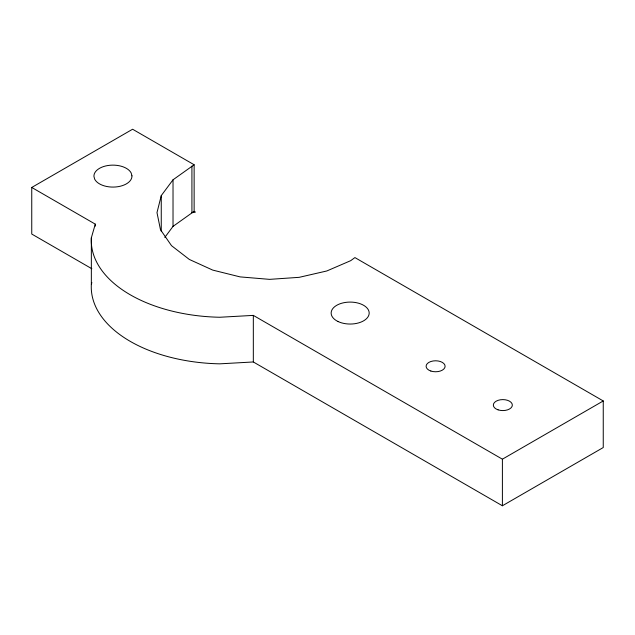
<?xml version="1.0" encoding="UTF-8"?>
<svg xmlns="http://www.w3.org/2000/svg" width="635" height="635" viewBox="0 0 635 635"><rect width="100%" height="100%" fill="white"/><g stroke="black" fill="none" stroke-linecap="round" stroke-linejoin="round"><path stroke-width="0.95" d="M31.75 187.46L132.604 129.23L194.135 164.759L173.022 179.8L161.258 195.604L156.988 212.622L160.48 229.703L171.521 245.674L189.341 259.453L212.733 270.097L240.094 276.892L269.573 279.36L299.156 277.336L326.819 270.97L350.687 260.675L354.917 257.588L603.25 400.955L603.25 447.54L502.396 505.77L253.325 361.966L219.789 363.839A133.12 76.859 0 0 1 91.345 284.377L91.345 237.8L95.29 224.147L31.75 187.46L31.75 234.045L91.853 268.74M91.345 284.377L91.869 282.559M164.79 237.442L173.022 226.385L194.135 211.336L194.135 164.759M91.345 237.8A133.12 76.859 0 0 0 219.789 317.254L253.325 315.389L502.396 459.184L603.25 400.955M191.921 166.1L191.921 212.685L194.516 211.566M191.921 212.685L195.437 212.09L194.135 211.336M502.396 459.184L502.396 505.77M253.325 315.389L253.325 361.966M173.022 179.8L173.022 226.385M161.258 195.604L161.258 231.283M95.29 224.147L95.29 226.123M131.953 175.839L131.183 173.014A19.018 10.978 0 0 0 110.006 165.259A19.018 10.978 0 0 0 93.932 176.371L94.694 179.205A19.018 10.978 0 0 0 115.88 186.952A19.018 10.978 0 0 0 131.953 175.839M338.01 321.508A19.018 10.978 0 0 0 368.911 314.92A19.018 10.978 0 0 0 343.575 302.768A19.018 10.978 0 0 0 338.01 321.508M498.078 409.845A9.509 5.493 0 0 0 512.342 405.09A9.509 5.493 0 0 0 498.078 400.336A9.509 5.493 0 0 0 498.078 409.845M430.847 371.03A9.509 5.493 0 0 0 445.111 366.276A9.509 5.493 0 0 0 430.847 361.521A9.509 5.493 0 0 0 430.847 371.03"/></g></svg>
